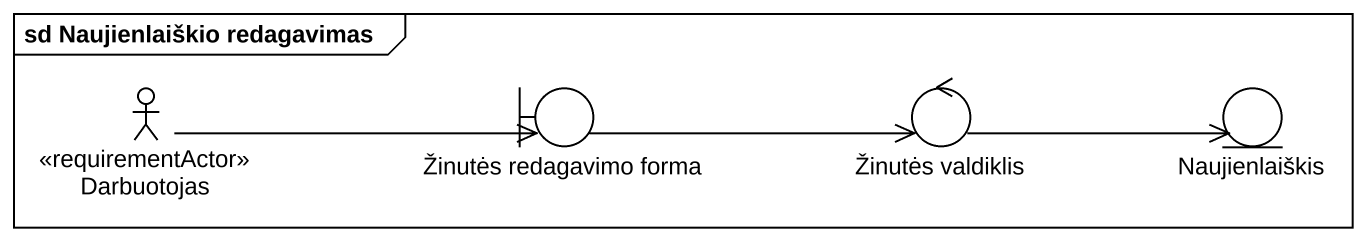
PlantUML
@startuml
mainframe sd Naujienlaiškio redagavimas
actor Darbuotojas <<requirementActor>>
boundary "Žinutės redagavimo forma" as Žinutės_redagavimo_forma
control "Žinutės valdiklis" as Žinutės_valdiklis
entity Naujienlaiškis
Darbuotojas -right-> Žinutės_redagavimo_forma
Žinutės_redagavimo_forma -right-> Žinutės_valdiklis
Žinutės_valdiklis -right-> Naujienlaiškis
@enduml
